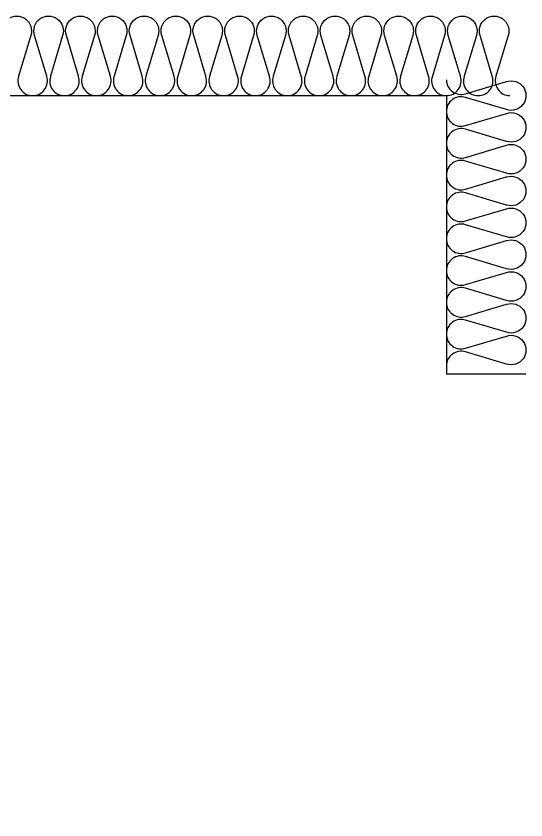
# Model space of a CAD drawing. Header units: millimetres. Extents: x 19868 to 801382, y -4805 to 85279.
# Drawn here: x 158397 to 159038, y 42318 to 43329 of the extents above; entities that cross this region are included whole.
import ezdxf

# ---------------------------------------------------------------- set-up
doc = ezdxf.new("R2010")
doc.units = ezdxf.units.MM
doc.header["$LTSCALE"] = 250
doc.layers.add('ISL', color=251, linetype='Continuous')

msp = doc.modelspace()

# ---------------------------------------------------------------- linework, layer by layer
at = {"layer": 'ISL'}
for points in [[(158380.6, 43304.7, -1.372593), (158415.9, 43304.7), (158400.6, 43253.2, 0.509267), (158418.2, 43228.9, 0.509267), (158435.9, 43253.2), (158420.6, 43304.7, -1.372593), (158455.9, 43304.7), (158440.6, 43253.2, 0.509267), (158458.2, 43228.9, 0.509267), (158475.9, 43253.2), (158460.6, 43304.7, -1.372593), (158495.9, 43304.7), (158480.6, 43253.2, 0.509267), (158498.2, 43228.9, 0.509267), (158515.9, 43253.2), (158500.6, 43304.7, -1.372593), (158535.9, 43304.7), (158520.6, 43253.2, 0.509267), (158538.2, 43228.9, 0.509267), (158555.9, 43253.2), (158540.6, 43304.7, -1.372593), (158575.9, 43304.7), (158560.6, 43253.2, 0.509267), (158578.2, 43228.9, 0.509267), (158595.9, 43253.2), (158580.6, 43304.7, -1.372593), (158615.9, 43304.7), (158600.6, 43253.2, 0.509267), (158618.2, 43228.9, 0.509267), (158635.9, 43253.2), (158620.6, 43304.7, -1.372593), (158655.9, 43304.7), (158640.6, 43253.2, 0.509267), (158658.2, 43228.9, 0.509267), (158675.9, 43253.2), (158660.6, 43304.7, -1.372593), (158695.9, 43304.7), (158680.6, 43253.2, 0.509267), (158698.2, 43228.9, 0.509267), (158715.9, 43253.2), (158700.6, 43304.7, -1.372593), (158735.9, 43304.7), (158720.6, 43253.2, 0.509267), (158738.2, 43228.9, 0.509267), (158755.9, 43253.2), (158740.6, 43304.7, -1.372593), (158775.9, 43304.7), (158760.6, 43253.2, 0.509267), (158778.2, 43228.9, 0.509267), (158795.9, 43253.2), (158780.6, 43304.7, -1.372593), (158815.9, 43304.7), (158800.6, 43253.2, 0.509267), (158818.2, 43228.9, 0.509267), (158835.9, 43253.2), (158820.6, 43304.7, -1.372593), (158855.9, 43304.7), (158840.6, 43253.2, 0.509267), (158858.2, 43228.9, 0.509267), (158875.9, 43253.2), (158860.6, 43304.7, -1.372593), (158895.9, 43304.7), (158880.6, 43253.2, 0.509267), (158898.2, 43228.9, 0.509267), (158915.9, 43253.2), (158900.6, 43304.7, -1.372593), (158935.9, 43304.7), (158920.6, 43253.2, 0.509267), (158938.2, 43228.9, 0.509267), (158955.9, 43253.2), (158940.6, 43304.7, -1.372593), (158975.9, 43304.7), (158960.6, 43253.2, 0.509267), (158978.2, 43228.9, 0.509267), (158995.9, 43253.2), (158980.6, 43304.7, -1.372593), (159015.9, 43304.7), (159000.6, 43253.2, 0.509267), (159018.2, 43228.9)], [(158938.2, 43248.9, 0.509267), (158962.4, 43231.3), (159014, 43246.6, -1.372593), (159014, 43211.3), (158962.4, 43226.6, 0.509267), (158938.2, 43208.9, 0.509267), (158962.4, 43191.3), (159014, 43206.6, -1.372593), (159014, 43171.3), (158962.4, 43186.6, 0.509267), (158938.2, 43168.9, 0.509267), (158962.4, 43151.3), (159014, 43166.6, -1.372593), (159014, 43131.3), (158962.4, 43146.6, 0.509267), (158938.2, 43128.9, 0.509267), (158962.4, 43111.3), (159014, 43126.6, -1.372593), (159014, 43091.3), (158962.4, 43106.6, 0.509267), (158938.2, 43088.9, 0.509267), (158962.4, 43071.3), (159014, 43086.6, -1.372593), (159014, 43051.3), (158962.4, 43066.6, 0.509267), (158938.2, 43048.9, 0.509267), (158962.4, 43031.3), (159014, 43046.6, -1.372593), (159014, 43011.3), (158962.4, 43026.6, 0.509267), (158938.2, 43008.9, 0.509267), (158962.4, 42991.3), (159014, 43006.6, -1.372593), (159014, 42971.3), (158962.4, 42986.6, 0.509267), (158938.2, 42968.9, 0.509267), (158962.4, 42951.3), (159014, 42966.6, -1.372593), (159014, 42931.3), (158962.4, 42946.6, 0.509267), (158938.2, 42928.9, 0.509267), (158962.4, 42911.3), (159014, 42926.6, -1.372593), (159014, 42891.3), (158962.4, 42906.6, 0.509267), (158938.2, 42888.9)]]:
    msp.add_lwpolyline(points, format="xyb", dxfattribs=at)
msp.add_lwpolyline([(138291.2, 34478.9), (138388.2, 34478.9), (138388.2, 42128.9), (139138.2, 42128.9), (139138.2, 43248.9), (149138.2, 43248.9), (149138.2, 42328.9), (150138.2, 42328.9), (150138.2, 43248.9), (154138.2, 43248.9), (154138.2, 42328.9), (155138.2, 42328.9), (155138.2, 43228.9), (158938.2, 43228.9), (158938.2, 42878.9), (159038.2, 42878.9)], dxfattribs=at)

doc.saveas('drawing.dxf')
